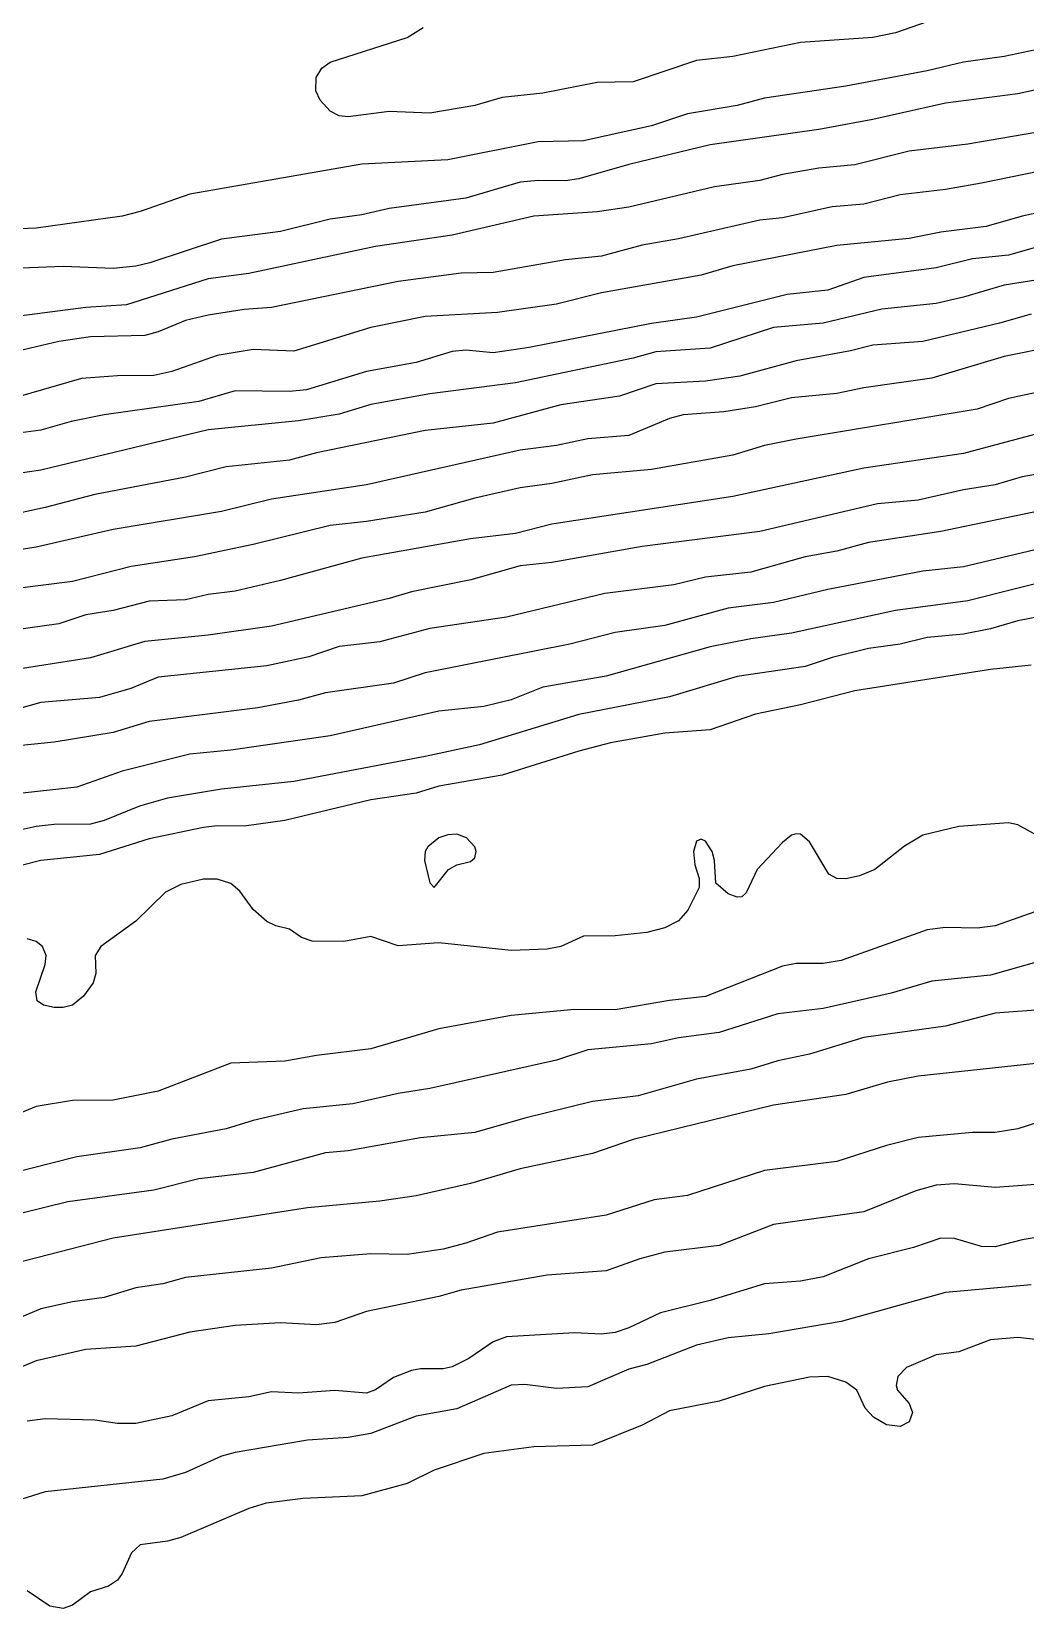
# Model space of a CAD drawing. Extents: x 474277 to 475042, y 254928 to 255625.
# Drawn here: x 474378.45 to 474395.3, y 255427.43 to 255454.14 of the extents above; entities that cross this region are included whole.
import ezdxf

# ---------------------------------------------------------------- set-up
doc = ezdxf.new("R2010")
doc.units = 0
doc.header["$MEASUREMENT"] = 0
doc.layers.add('BaseMapV2_DTM_export_MonNov09090547073261 — entities', color=1, linetype='CONTINUOUS')

msp = doc.modelspace()

# ---------------------------------------------------------------- linework, layer by layer
at = {"layer": 'BaseMapV2_DTM_export_MonNov09090547073261 — entities', "color": 15, "linetype": 'Continuous', "true_color": 0xb7484b}
for points in [[(474393.638, 255454.306, 90.25), (474393.101, 255454.124, 90.25), (474392.718, 255454.045, 90.25), (474391.491, 255453.958, 90.25), (474390.341, 255453.723, 90.25), (474389.728, 255453.655, 90.25), (474388.654, 255453.29, 90.25), (474388.041, 255453.282, 90.25), (474387.121, 255453.101, 90.25), (474386.431, 255453.026, 90.25), (474385.971, 255452.893, 90.25), (474385.204, 255452.764, 90.25), (474384.514, 255452.792, 90.25), (474383.824, 255452.698, 90.25), (474383.67, 255452.717, 90.25), (474383.517, 255452.795, 90.25), (474383.347, 255452.984, 90.25), (474383.272, 255453.137, 90.25), (474383.277, 255453.367, 90.25), (474383.378, 255453.521, 90.25), (474383.517, 255453.628, 90.25), (474384.82, 255454.041, 90.25), (474385.092, 255454.211, 90.25)], [(474395.478, 255453.836, 90), (474394.942, 255453.719, 90), (474394.252, 255453.626, 90), (474393.638, 255453.479, 90), (474392.258, 255453.221, 90), (474390.878, 255453.016, 90), (474390.418, 255452.894, 90), (474389.574, 255452.752, 90), (474388.961, 255452.548, 90), (474387.811, 255452.293, 90), (474387.044, 255452.275, 90), (474385.51, 255451.97, 90), (474384.054, 255451.898, 90), (474381.14, 255451.39, 90), (474380.296, 255451.093, 90), (474379.99, 255451.014, 90), (474378.533, 255450.816, 90), (474377.843, 255450.784, 90)], [(474395.862, 255453.241, 89.75), (474395.172, 255453.088, 89.75), (474393.945, 255452.93, 89.75), (474392.718, 255452.652, 89.75), (474391.798, 255452.484, 89.75), (474389.958, 255452.227, 89.75), (474388.577, 255451.893, 89.75), (474387.734, 255451.648, 89.75), (474387.504, 255451.615, 89.75), (474387.044, 255451.623, 89.75), (474386.737, 255451.594, 89.75), (474385.817, 255451.323, 89.75), (474384.514, 255451.148, 89.75), (474384.054, 255451.04, 89.75), (474383.517, 255450.965, 89.75), (474382.673, 255450.757, 89.75), (474381.677, 255450.627, 89.75), (474380.458, 255450.224, 89.75), (474380.22, 255450.17, 89.75), (474379.836, 255450.129, 89.75), (474378.993, 255450.162, 89.75), (474377.996, 255450.122, 89.75)], [(474395.478, 255452.432, 89.5), (474394.328, 255452.235, 89.5), (474393.331, 255452.119, 89.5), (474392.411, 255451.887, 89.5), (474391.798, 255451.828, 89.5), (474391.184, 255451.722, 89.5), (474390.801, 255451.62, 89.5), (474390.034, 255451.515, 89.5), (474388.577, 255451.171, 89.5), (474388.041, 255451.091, 89.5), (474386.967, 255451.019, 89.5), (474385.587, 255450.693, 89.5), (474384.284, 255450.504, 89.5), (474382.137, 255450.045, 89.5), (474381.447, 255449.956, 89.5), (474380.066, 255449.517, 89.5), (474379.376, 255449.472, 89.5), (474378.115, 255449.304, 89.5)], [(474395.555, 255451.781, 89.25), (474394.558, 255451.574, 89.25), (474393.945, 255451.466, 89.25), (474393.178, 255451.377, 89.25), (474392.565, 255451.222, 89.25), (474392.028, 255451.177, 89.25), (474391.184, 255450.991, 89.25), (474390.801, 255450.948, 89.25), (474389.421, 255450.63, 89.25), (474388.808, 255450.525, 89.25), (474388.117, 255450.341, 89.25), (474387.504, 255450.275, 89.25), (474386.277, 255450.062, 89.25), (474385.74, 255450.049, 89.25), (474384.667, 255449.908, 89.25), (474382.52, 255449.468, 89.25), (474382.06, 255449.433, 89.25), (474381.447, 255449.338, 89.25), (474381.063, 255449.252, 89.25), (474380.603, 255449.058, 89.25), (474380.373, 255448.994, 89.25), (474379.453, 255448.97, 89.25), (474378.916, 255448.893, 89.25), (474378.15, 255448.714, 89.25)], [(474396.015, 255451.179, 89), (474395.248, 255451.015, 89), (474394.635, 255450.84, 89), (474393.868, 255450.744, 89), (474393.331, 255450.638, 89), (474392.105, 255450.518, 89), (474390.341, 255450.174, 89), (474389.804, 255450.016, 89), (474388.117, 255449.716, 89), (474387.351, 255449.526, 89), (474386.354, 255449.382, 89), (474385.127, 255449.319, 89), (474384.207, 255449.129, 89), (474382.903, 255448.73, 89), (474382.213, 255448.758, 89), (474381.6, 255448.657, 89), (474380.833, 255448.386, 89), (474380.526, 255448.315, 89), (474379.913, 255448.314, 89), (474379.3, 255448.267, 89), (474378.226, 255447.955, 89)], [(474395.555, 255450.508, 88.75), (474395.018, 255450.356, 88.75), (474394.405, 255450.292, 88.75), (474393.791, 255450.144, 88.75), (474392.565, 255449.977, 88.75), (474391.951, 255449.765, 88.75), (474391.261, 255449.692, 88.75), (474389.728, 255449.307, 88.75), (474388.961, 255449.201, 88.75), (474386.891, 255448.794, 88.75), (474386.277, 255448.702, 88.75), (474385.817, 255448.747, 88.75), (474385.587, 255448.726, 88.75), (474384.974, 255448.535, 88.75), (474384.13, 255448.383, 88.75), (474383.114, 255448.077, 88.75), (474382.827, 255448.048, 88.75), (474381.907, 255448.057, 88.75), (474381.293, 255447.878, 88.75), (474379.683, 255447.654, 88.75), (474379.124, 255447.54, 88.75), (474378.61, 255447.393, 88.75), (474377.843, 255447.291, 88.75)], [(474395.478, 255449.934, 88.5), (474394.942, 255449.848, 88.5), (474394.252, 255449.642, 88.5), (474393.791, 255449.54, 88.5), (474392.871, 255449.442, 88.5), (474391.875, 255449.205, 88.5), (474391.031, 255449.133, 88.5), (474389.958, 255448.779, 88.5), (474389.038, 255448.718, 88.5), (474388.655, 255448.613, 88.5), (474386.661, 255448.194, 88.5), (474385.204, 255448.008, 88.5), (474384.207, 255447.826, 88.5), (474383.67, 255447.664, 88.5), (474382.98, 255447.548, 88.5), (474381.447, 255447.396, 88.5), (474378.61, 255446.716, 88.5), (474378.15, 255446.648, 88.5)], [(474395.402, 255449.359, 88.25), (474394.865, 255449.204, 88.25), (474393.561, 255448.895, 88.25), (474392.718, 255448.834, 88.25), (474392.335, 255448.733, 88.25), (474391.415, 255448.564, 88.25), (474390.461, 255448.307, 88.25), (474389.881, 255448.22, 88.25), (474389.038, 255448.179, 88.25), (474388.424, 255447.97, 88.25), (474387.427, 255447.821, 88.25), (474386.277, 255447.51, 88.25), (474385.127, 255447.388, 88.25), (474383.287, 255447.005, 88.25), (474382.827, 255446.882, 88.25), (474381.753, 255446.77, 88.25), (474381.063, 255446.593, 88.25), (474379.53, 255446.304, 88.25), (474378.685, 255446.083, 88.25), (474377.229, 255445.765, 88.25)], [(474395.785, 255448.807, 88), (474394.942, 255448.637, 88), (474393.715, 255448.274, 88), (474392.565, 255448.109, 88), (474392.105, 255448.011, 88), (474391.338, 255447.941, 88), (474390.724, 255447.789, 88), (474390.188, 255447.702, 88), (474389.498, 255447.651, 88), (474389.268, 255447.591, 88), (474388.577, 255447.303, 88), (474387.887, 255447.246, 88), (474387.351, 255447.134, 88), (474386.737, 255447.054, 88), (474384.13, 255446.464, 88), (474382.52, 255446.223, 88), (474381.677, 255446.014, 88), (474379.836, 255445.709, 88), (474378.533, 255445.412, 88), (474377.383, 255445.228, 88)], [(474396.859, 255448.325, 87.75), (474395.018, 255447.93, 87.75), (474394.482, 255447.747, 87.75), (474391.415, 255447.241, 87.75), (474390.878, 255447.129, 87.75), (474390.341, 255446.969, 87.75), (474388.961, 255446.724, 87.75), (474387.964, 255446.637, 87.75), (474387.274, 255446.487, 87.75), (474386.737, 255446.417, 87.75), (474385.971, 255446.241, 87.75), (474385.127, 255446.001, 87.75), (474384.13, 255445.842, 87.75), (474383.517, 255445.777, 87.75), (474382.213, 255445.454, 87.75), (474381.217, 255445.245, 87.75), (474380.143, 255445.081, 87.75), (474379.146, 255444.827, 87.75), (474378.165, 255444.703, 87.75)], [(474395.708, 255447.385, 87.5), (474394.252, 255446.998, 87.5), (474392.565, 255446.75, 87.5), (474390.341, 255446.265, 87.5), (474387.274, 255445.799, 87.5), (474386.661, 255445.642, 87.5), (474385.894, 255445.55, 87.5), (474384.054, 255445.224, 87.5), (474382.673, 255444.844, 87.5), (474381.907, 255444.666, 87.5), (474381.447, 255444.608, 87.5), (474381.063, 255444.52, 87.5), (474380.45, 255444.492, 87.5), (474379.836, 255444.334, 87.5), (474379.376, 255444.261, 87.5), (474378.916, 255444.11, 87.5), (474378.15, 255444.001, 87.5)], [(474396.092, 255446.748, 87.25), (474395.248, 255446.601, 87.25), (474394.788, 255446.463, 87.25), (474394.252, 255446.383, 87.25), (474393.485, 255446.203, 87.25), (474392.795, 255446.144, 87.25), (474390.801, 255445.673, 87.25), (474388.808, 255445.42, 87.25), (474387.274, 255445.151, 87.25), (474386.737, 255445.096, 87.25), (474385.903, 255444.856, 87.25), (474384.897, 255444.655, 87.25), (474384.514, 255444.54, 87.25), (474382.52, 255444.071, 87.25), (474381.447, 255443.92, 87.25), (474380.373, 255443.81, 87.25), (474379.453, 255443.534, 87.25), (474378.303, 255443.353, 87.25)], [(474395.555, 255446.026, 87), (474393.868, 255445.674, 87), (474392.641, 255445.491, 87), (474392.105, 255445.344, 87), (474391.568, 255445.248, 87), (474390.648, 255444.984, 87), (474389.881, 255444.901, 87), (474389.344, 255444.774, 87), (474388.174, 255444.626, 87), (474386.507, 255444.226, 87), (474385.204, 255444.03, 87), (474384.36, 255443.808, 87), (474383.67, 255443.726, 87), (474383.155, 255443.553, 87), (474382.443, 255443.402, 87), (474380.603, 255443.208, 87), (474380.137, 255443.016, 87), (474379.606, 255442.861, 87), (474378.61, 255442.78, 87), (474377.843, 255442.566, 87)], [(474396.015, 255445.492, 86.75), (474394.252, 255445.075, 86.75), (474393.561, 255445.001, 86.75), (474391.951, 255444.692, 86.75), (474391.031, 255444.471, 86.75), (474390.264, 255444.375, 86.75), (474389.191, 255444.085, 86.75), (474388.347, 255443.963, 86.75), (474387.581, 255443.768, 86.75), (474385.127, 255443.28, 86.75), (474384.59, 255443.108, 86.75), (474383.44, 255442.944, 86.75), (474382.98, 255442.819, 86.75), (474382.29, 255442.689, 86.75), (474380.45, 255442.456, 86.75), (474379.836, 255442.268, 86.75), (474378.84, 255442.107, 86.75), (474378.226, 255442.045, 86.75)], [(474396.705, 255445.097, 86.5), (474394.328, 255444.502, 86.5), (474393.101, 255444.335, 86.5), (474391.338, 255443.95, 86.5), (474390.648, 255443.855, 86.5), (474389.958, 255443.719, 86.5), (474388.194, 255443.222, 86.5), (474387.121, 255443.038, 86.5), (474386.584, 255442.825, 86.5), (474386.124, 255442.708, 86.5), (474385.357, 255442.632, 86.5), (474383.517, 255442.212, 86.5), (474381.83, 255441.97, 86.5), (474381.14, 255441.902, 86.5), (474379.99, 255441.617, 86.5), (474379.223, 255441.345, 86.5), (474378.15, 255441.226, 86.5)], [(474396.015, 255444.327, 86.25), (474395.172, 255444.159, 86.25), (474394.712, 255444.024, 86.25), (474394.252, 255443.936, 86.25), (474393.638, 255443.879, 86.25), (474393.178, 255443.766, 86.25), (474392.641, 255443.694, 86.25), (474392.028, 255443.541, 86.25), (474391.568, 255443.389, 86.25), (474390.418, 255443.221, 86.25), (474389.268, 255442.875, 86.25), (474387.734, 255442.577, 86.25), (474386.047, 255442.061, 86.25), (474385.127, 255441.862, 86.25), (474382.903, 255441.438, 86.25), (474381.677, 255441.311, 86.25), (474380.757, 255441.16, 86.25), (474380.287, 255441.023, 86.25), (474379.683, 255440.778, 86.25), (474379.453, 255440.716, 86.25), (474378.84, 255440.71, 86.25), (474378.533, 255440.675, 86.25), (474377.92, 255440.541, 86.25)], [(474395.402, 255443.411, 86), (474394.712, 255443.335, 86), (474392.411, 255442.978, 86), (474391.491, 255442.741, 86), (474390.724, 255442.581, 86), (474389.958, 255442.314, 86), (474389.191, 255442.259, 86), (474388.271, 255442.094, 86), (474387.734, 255441.956, 86), (474386.431, 255441.549, 86), (474385.357, 255441.36, 86), (474384.974, 255441.242, 86), (474384.207, 255441.128, 86), (474382.75, 255440.782, 86), (474382.06, 255440.684, 86), (474381.6, 255440.687, 86), (474381.37, 255440.66, 86), (474380.45, 255440.467, 86), (474379.606, 255440.202, 86), (474378.61, 255440.101, 86), (474377.92, 255439.928, 86)], [(474395.555, 255440.499, 85.75), (474395.172, 255440.703, 85.75), (474395.018, 255440.74, 85.75), (474394.175, 255440.68, 85.75), (474393.561, 255440.531, 85.75), (474393.255, 255440.345, 85.75), (474392.749, 255439.949, 85.75), (474392.488, 255439.841, 85.75), (474392.258, 255439.793, 85.75), (474392.103, 255439.796, 85.75), (474391.971, 255439.872, 85.75), (474391.645, 255440.419, 85.75), (474391.491, 255440.545, 85.75), (474391.415, 255440.555, 85.75), (474391.338, 255440.53, 85.75), (474391.184, 255440.409, 85.75), (474390.757, 255439.949, 85.75), (474390.571, 255439.556, 85.75), (474390.494, 255439.486, 85.75), (474390.418, 255439.481, 85.75), (474390.264, 255439.538, 85.75), (474390.054, 255439.719, 85.75), (474390.03, 255440.102, 85.75), (474389.992, 255440.256, 85.75), (474389.881, 255440.427, 85.75), (474389.804, 255440.463, 85.75), (474389.728, 255440.428, 85.75), (474389.676, 255440.256, 85.75), (474389.698, 255440.026, 85.75), (474389.771, 255439.796, 85.75), (474389.77, 255439.642, 85.75), (474389.577, 255439.259, 85.75), (474389.421, 255439.082, 85.75), (474389.191, 255438.962, 85.75), (474388.884, 255438.884, 85.75), (474388.347, 255438.823, 85.75), (474387.811, 255438.822, 85.75), (474387.427, 255438.647, 85.75), (474387.197, 255438.6, 85.75), (474386.584, 255438.577, 85.75), (474385.357, 255438.708, 85.75), (474384.667, 255438.655, 85.75), (474384.207, 255438.815, 85.75), (474383.747, 255438.727, 85.75), (474383.21, 255438.737, 85.75), (474383.029, 255438.799, 85.75), (474382.827, 255438.937, 85.75), (474382.597, 255438.993, 85.75), (474382.443, 255439.069, 85.75), (474382.213, 255439.27, 85.75), (474381.983, 255439.581, 85.75), (474381.83, 255439.714, 85.75), (474381.6, 255439.784, 85.75), (474381.37, 255439.783, 85.75), (474380.987, 255439.695, 85.75), (474380.723, 255439.566, 85.75), (474380.22, 255439.072, 85.75), (474379.631, 255438.646, 85.75), (474379.531, 255438.492, 85.75), (474379.542, 255438.186, 85.75), (474379.499, 255438.032, 85.75), (474379.336, 255437.802, 85.75), (474379.146, 255437.653, 85.75), (474378.993, 255437.609, 85.75), (474378.84, 255437.611, 85.75), (474378.657, 255437.649, 85.75), (474378.547, 255437.725, 85.75), (474378.528, 255437.879, 85.75), (474378.687, 255438.339, 85.75), (474378.705, 255438.492, 85.75), (474378.638, 255438.646, 85.75), (474378.533, 255438.73, 85.75), (474378.38, 255438.773, 85.75)], [(474385.28, 255439.646, 85.75), (474385.52, 255439.949, 85.75), (474385.664, 255440.027, 85.75), (474385.894, 255440.085, 85.75), (474385.971, 255440.147, 85.75), (474385.992, 255440.256, 85.75), (474385.97, 255440.332, 85.75), (474385.829, 255440.486, 85.75), (474385.664, 255440.545, 85.75), (474385.51, 255440.538, 85.75), (474385.357, 255440.483, 85.75), (474385.173, 255440.332, 85.75), (474385.128, 255440.256, 85.75), (474385.118, 255440.102, 85.75), (474385.204, 255439.725, 85.75), (474385.28, 255439.646, 85.75)], [(474395.478, 255439.238, 85.5), (474394.788, 255438.996, 85.5), (474394.482, 255438.958, 85.5), (474393.945, 255438.969, 85.5), (474393.638, 255438.929, 85.5), (474392.181, 255438.41, 85.5), (474391.875, 255438.356, 85.5), (474391.415, 255438.354, 85.5), (474391.184, 255438.311, 85.5), (474389.881, 255437.798, 85.5), (474389.268, 255437.728, 85.5), (474388.347, 255437.572, 85.5), (474387.657, 255437.578, 85.5), (474386.584, 255437.478, 85.5), (474385.357, 255437.25, 85.5), (474384.207, 255436.909, 85.5), (474383.287, 255436.8, 85.5), (474382.75, 255436.703, 85.5), (474381.83, 255436.67, 85.5), (474380.603, 255436.194, 85.5), (474379.836, 255436.042, 85.5), (474379.146, 255436.035, 85.5), (474378.533, 255435.935, 85.5), (474377.92, 255435.683, 85.5)], [(474396.092, 255438.551, 85.25), (474394.712, 255438.157, 85.25), (474393.715, 255438.059, 85.25), (474393.025, 255437.857, 85.25), (474391.875, 255437.594, 85.25), (474391.108, 255437.504, 85.25), (474390.111, 255437.19, 85.25), (474389.421, 255437.098, 85.25), (474388.961, 255436.994, 85.25), (474387.887, 255436.895, 85.25), (474387.351, 255436.719, 85.25), (474385.204, 255436.238, 85.25), (474384.667, 255436.157, 85.25), (474383.9, 255435.979, 85.25), (474383.057, 255435.893, 85.25), (474382.213, 255435.699, 85.25), (474381.753, 255435.555, 85.25), (474380.833, 255435.382, 85.25), (474380.296, 255435.232, 85.25), (474379.223, 255435.079, 85.25), (474377.996, 255434.773, 85.25)], [(474395.632, 255437.575, 85), (474394.788, 255437.517, 85), (474393.945, 255437.293, 85), (474392.565, 255437.102, 85), (474391.645, 255436.822, 85), (474391.108, 255436.707, 85), (474390.648, 255436.564, 85), (474389.728, 255436.399, 85), (474388.739, 255436.115, 85), (474387.964, 255436.017, 85), (474386.814, 255435.739, 85), (474385.971, 255435.493, 85), (474385.05, 255435.403, 85), (474383.824, 255435.182, 85), (474383.44, 255435.148, 85), (474382.213, 255434.818, 85), (474381.293, 255434.709, 85), (474380.526, 255434.519, 85), (474379.07, 255434.317, 85), (474378.265, 255434.122, 85)], [(474395.478, 255436.665, 84.75), (474393.485, 255436.446, 84.75), (474392.967, 255436.345, 84.75), (474392.258, 255436.138, 84.75), (474391.031, 255435.957, 84.75), (474388.654, 255435.375, 84.75), (474387.964, 255435.14, 84.75), (474386.737, 255434.878, 84.75), (474385.894, 255434.628, 84.75), (474384.974, 255434.421, 84.75), (474384.36, 255434.331, 84.75), (474383.133, 255434.217, 84.75), (474379.836, 255433.703, 84.75), (474377.996, 255433.232, 84.75)], [(474396.015, 255435.827, 84.5), (474395.172, 255435.557, 84.5), (474394.788, 255435.492, 84.5), (474394.405, 255435.493, 84.5), (474393.485, 255435.412, 84.5), (474392.948, 255435.275, 84.5), (474392.105, 255435.001, 84.5), (474390.878, 255434.851, 84.5), (474389.574, 255434.428, 84.5), (474389.008, 255434.352, 84.5), (474388.194, 255434.093, 84.5), (474386.354, 255433.807, 84.5), (474385.817, 255433.617, 84.5), (474385.434, 255433.52, 84.5), (474384.82, 255433.426, 84.5), (474384.207, 255433.44, 84.5), (474383.364, 255433.373, 84.5), (474382.52, 255433.193, 84.5), (474381.063, 255433.035, 84.5), (474380.68, 255432.931, 84.5), (474380.22, 255432.865, 84.5), (474379.683, 255432.701, 84.5), (474379.146, 255432.626, 84.5), (474378.61, 255432.509, 84.5), (474377.843, 255432.184, 84.5)], [(474395.785, 255434.636, 84.25), (474394.788, 255434.565, 84.25), (474394.098, 255434.622, 84.25), (474393.791, 255434.602, 84.25), (474393.447, 255434.505, 84.25), (474392.565, 255434.15, 84.25), (474391.031, 255433.935, 84.25), (474390.111, 255433.579, 84.25), (474389.191, 255433.468, 84.25), (474388.768, 255433.355, 84.25), (474388.194, 255433.151, 84.25), (474387.197, 255433.079, 84.25), (474385.74, 255432.821, 84.25), (474385.357, 255432.713, 84.25), (474384.13, 255432.462, 84.25), (474383.594, 255432.274, 84.25), (474383.287, 255432.237, 84.25), (474382.673, 255432.272, 84.25), (474381.907, 255432.222, 84.25), (474381.14, 255432.112, 84.25), (474380.22, 255431.877, 84.25), (474379.376, 255431.817, 84.25), (474378.533, 255431.628, 84.25), (474377.766, 255431.312, 84.25)], [(474395.862, 255433.78, 84), (474395.248, 255433.673, 84), (474394.788, 255433.555, 84), (474394.558, 255433.562, 84), (474394.098, 255433.697, 84), (474393.868, 255433.705, 84), (474393.408, 255433.547, 84), (474392.641, 255433.356, 84), (474391.874, 255433.048, 84), (474391.491, 255432.978, 84), (474390.878, 255432.93, 84), (474389.958, 255432.65, 84), (474389.114, 255432.438, 84), (474388.577, 255432.184, 84), (474388.347, 255432.107, 84), (474388.117, 255432.077, 84), (474387.657, 255432.099, 84), (474386.507, 255432.032, 84), (474386.277, 255431.949, 84), (474385.868, 255431.668, 84), (474385.587, 255431.524, 84), (474385.434, 255431.489, 84), (474385.05, 255431.493, 84), (474384.897, 255431.46, 84), (474384.59, 255431.341, 84), (474384.284, 255431.136, 84), (474384.13, 255431.081, 84), (474383.594, 255431.125, 84), (474382.98, 255431.076, 84), (474382.52, 255431.101, 84), (474382.137, 255431.014, 84), (474381.447, 255430.951, 84), (474380.833, 255430.693, 84), (474380.22, 255430.565, 84), (474379.913, 255430.563, 84), (474379.53, 255430.62, 84), (474378.686, 255430.643, 84), (474378.38, 255430.606, 84)], [(474395.402, 255432.915, 83.75), (474393.945, 255432.783, 83.75), (474392.181, 255432.291, 83.75), (474390.954, 255432.086, 83.75), (474390.264, 255432.018, 83.75), (474389.728, 255431.891, 83.75), (474388.884, 255431.562, 83.75), (474388.577, 255431.484, 83.75), (474387.887, 255431.186, 83.75), (474387.351, 255431.157, 83.75), (474386.814, 255431.227, 83.75), (474386.584, 255431.212, 83.75), (474385.664, 255430.814, 83.75), (474384.974, 255430.689, 83.75), (474384.207, 255430.394, 83.75), (474383.824, 255430.325, 83.75), (474383.133, 255430.282, 83.75), (474381.907, 255430.075, 83.75), (474381.677, 255430.009, 83.75), (474381.063, 255429.734, 83.75), (474380.68, 255429.621, 83.75), (474378.686, 255429.404, 83.75), (474378.073, 255429.217, 83.75)], [(474395.862, 255431.94, 83.5), (474395.172, 255432.024, 83.5), (474394.712, 255431.984, 83.5), (474394.175, 255431.78, 83.5), (474393.791, 255431.726, 83.5), (474393.286, 255431.515, 83.5), (474393.14, 255431.361, 83.5), (474393.109, 255431.208, 83.5), (474393.133, 255431.131, 83.5), (474393.329, 255430.901, 83.5), (474393.387, 255430.748, 83.5), (474393.331, 255430.595, 83.5), (474393.178, 255430.513, 83.5), (474392.948, 255430.54, 83.5), (474392.726, 255430.671, 83.5), (474392.585, 255430.825, 83.5), (474392.443, 255431.131, 83.5), (474392.258, 255431.267, 83.5), (474391.951, 255431.359, 83.5), (474391.645, 255431.351, 83.5), (474390.878, 255431.192, 83.5), (474390.111, 255430.941, 83.5), (474389.268, 255430.777, 83.5), (474388.808, 255430.534, 83.5), (474387.964, 255430.197, 83.5), (474386.967, 255430.168, 83.5), (474386.124, 255430.058, 83.5), (474385.28, 255429.776, 83.5), (474384.82, 255429.548, 83.5), (474384.054, 255429.339, 83.5), (474383.057, 255429.292, 83.5), (474382.431, 255429.214, 83.5), (474382.137, 255429.127, 83.5), (474380.987, 255428.635, 83.5), (474380.757, 255428.572, 83.5), (474380.296, 255428.507, 83.5), (474380.147, 255428.371, 83.5), (474379.99, 255428.024, 83.5), (474379.909, 255427.911, 83.5), (474379.76, 255427.81, 83.5), (474379.453, 255427.71, 83.5), (474379.146, 255427.488, 83.5), (474378.993, 255427.431, 83.5), (474378.763, 255427.471, 83.5), (474378.38, 255427.731, 83.5)]]:
    msp.add_polyline3d(points, dxfattribs=at)

doc.saveas('drawing.dxf')
